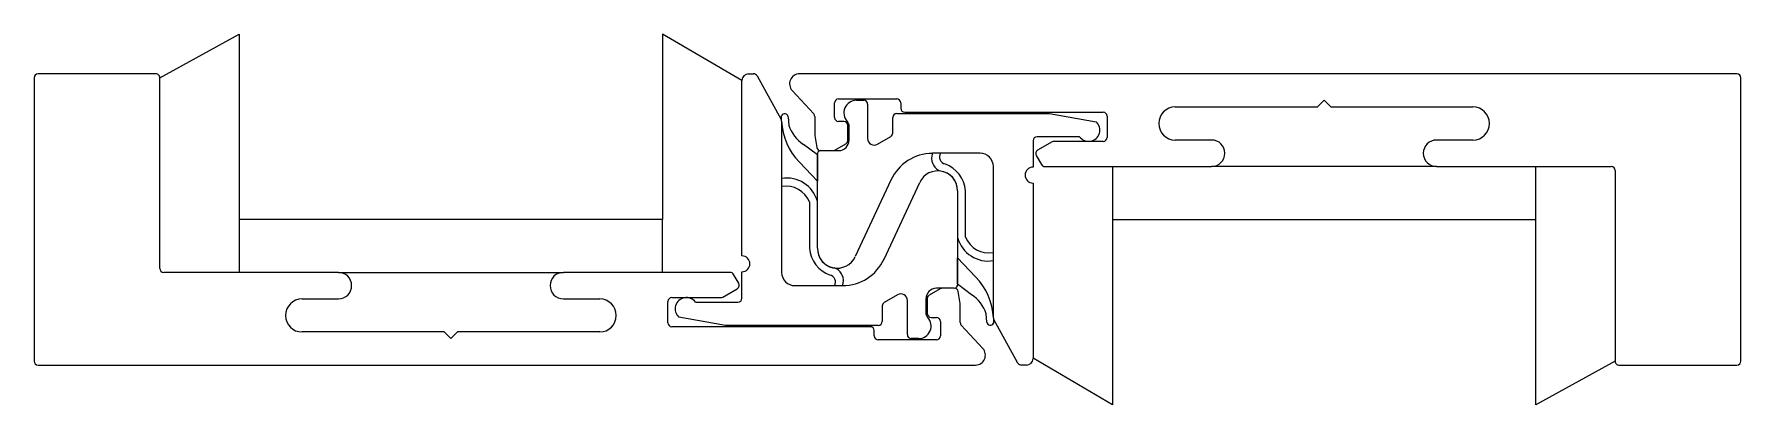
# Model space of a CAD drawing. Extents: x 2 to 131, y 0 to 28.
import ezdxf

# ---------------------------------------------------------------- set-up
doc = ezdxf.new("R2010")
doc.units = 0
doc.header["$MEASUREMENT"] = 0
doc.layers.get('0').update_dxf_attribs({"linetype": 'CONTINUOUS'})

msp = doc.modelspace()

# ---------------------------------------------------------------- linework, layer by layer
at = {"color": 4}
for p, q in [((11.97, 24.45), (17.97, 27.75)), ((17.97, 27.75), (17.97, 13.75)), ((55.97, 24.25), (49.97, 27.75)), ((49.97, 27.75), (49.97, 13.75)), ((55.97, 24.45), (55.97, 24.45)), ((83.97, 17.75), (83.97, 13.75)), ((83.97, 17.75), (83.97, 17.75)), ((108.47, 17.75), (91.47, 17.75)), ((115.97, 13.75), (115.97, 17.75)), ((17.97, 13.75), (17.97, 9.75)), ((49.97, 13.75), (17.97, 13.75)), ((17.97, 13.75), (17.97, 13.75)), ((49.97, 9.75), (49.97, 13.75)), ((83.97, 13.75), (83.97, -0.26)), ((83.97, 13.75), (115.97, 13.75)), ((115.97, -0.26), (115.97, 13.75)), ((25.47, 9.75), (42.47, 9.75)), ((83.97, -0.26), (77.97, 3.26)), ((83.97, 3.04), (83.97, 3.05)), ((121.97, 3.05), (115.97, -0.26)), ((121.97, 3.04), (121.97, 3.05))]:
    msp.add_line(p, q, dxfattribs=at)
at = {"color": 1}
for p, q in [((11.67, 24.75), (2.77, 24.75)), ((131.17, 24.75), (60.32, 24.75)), ((2.47, 24.45), (2.47, 3.05)), ((11.97, 10.05), (11.97, 24.45)), ((59.77, 23.49), (61.39, 21.73)), ((131.47, 3.05), (131.47, 24.45)), ((62.97, 21.45), (62.97, 22.55)), ((63.27, 22.85), (67.67, 22.85)), ((67.97, 22.55), (67.97, 22.15)), ((88.72, 22.25), (99.47, 22.25)), ((99.47, 22.25), (99.97, 22.75)), ((99.97, 22.75), (100.47, 22.25)), ((100.47, 22.25), (111.22, 22.25)), ((61.47, 21.53), (61.47, 20.08)), ((63.67, 21.15), (63.27, 21.15)), ((63.97, 19.72), (63.97, 20.85)), ((68.27, 21.85), (83.27, 21.85)), ((83.57, 21.55), (83.57, 19.95)), ((61.47, 20.08), (61.63, 19.19)), ((62.99, 18.99), (63.82, 19.46)), ((79.41, 19.61), (78.32, 18.98)), ((83.27, 19.65), (79.56, 19.65)), ((91.47, 19.75), (88.72, 19.75)), ((111.22, 19.75), (108.47, 19.75)), ((61.92, 18.95), (62.84, 18.95)), ((78.21, 18.57), (78.6, 17.9)), ((78.86, 17.75), (91.47, 17.75)), ((108.47, 17.75), (121.67, 17.75)), ((121.97, 17.45), (121.97, 3.04)), ((25.47, 9.75), (12.27, 9.75)), ((55.08, 9.75), (42.47, 9.75)), ((55.73, 8.93), (55.34, 9.6)), ((22.72, 7.75), (25.47, 7.75)), ((42.47, 7.75), (45.22, 7.75)), ((50.67, 7.85), (54.38, 7.85)), ((54.53, 7.89), (55.62, 8.52)), ((69.97, 7.77), (69.97, 6.65)), ((70.95, 8.51), (70.12, 8.03)), ((72.02, 8.55), (71.1, 8.55)), ((72.47, 7.41), (72.31, 8.3)), ((50.37, 5.95), (50.37, 7.55)), ((72.47, 5.96), (72.47, 7.41)), ((33.47, 5.25), (22.72, 5.25)), ((33.97, 4.75), (33.47, 5.25)), ((34.47, 5.25), (33.97, 4.75)), ((45.22, 5.25), (34.47, 5.25)), ((65.67, 5.65), (50.67, 5.65)), ((65.97, 4.95), (65.97, 5.35)), ((70.27, 6.35), (70.67, 6.35)), ((70.97, 6.05), (70.97, 4.95)), ((74.17, 4.01), (72.55, 5.76)), ((70.67, 4.65), (66.27, 4.65)), ((2.77, 2.75), (73.62, 2.75)), ((122.27, 2.75), (131.17, 2.75))]:
    msp.add_line(p, q, dxfattribs=at)
at = {"color": 2}
for p, q in [((56.47, 24.75), (56.85, 24.75)), ((57.12, 24.59), (58.93, 21.31)), ((55.97, 11), (55.97, 24.25)), ((64.62, 22.75), (65.17, 22.75)), ((65.47, 22.45), (65.47, 19.87)), ((58.97, 21.17), (58.97, 21.58)), ((58.97, 21.58), (58.97, 21.58)), ((58.97, 21.17), (58.97, 9.75)), ((59.46, 21.51), (59.52, 20.86)), ((64.07, 19.75), (64.07, 20.8)), ((67.37, 20.28), (67.37, 21.45)), ((67.67, 21.75), (79.22, 21.75)), ((79.22, 21.75), (82.74, 21.13)), ((79.22, 21.75), (79.22, 21.75)), ((60.63, 19.43), (61.67, 18.65)), ((66.22, 19.44), (67.22, 20.02)), ((77.97, 19.7), (77.97, 17.7)), ((81.48, 20), (78.27, 20)), ((61.67, 16.65), (60.32, 18.07)), ((61.67, 18.65), (61.67, 16.65)), ((61.67, 11.57), (61.67, 18.65)), ((61.92, 18.95), (63.27, 18.95)), ((70.97, 18.75), (70.37, 18.75)), ((70.37, 18.75), (70.37, 18.75)), ((73.97, 18.75), (70.37, 18.75)), ((58.97, 16.85), (58.97, 16.25)), ((74.97, 6.32), (74.97, 17.75)), ((61.67, 16.65), (61.67, 16.65)), ((67.23, 16.73), (64.53, 10.94)), ((66.71, 10.76), (69.41, 16.55)), ((72.27, 15.92), (72.27, 12.38)), ((72.27, 15.92), (72.27, 8.85)), ((72.87, 12.42), (72.87, 15.92)), ((77.96, 16.5), (77.97, 16.5)), ((77.97, 16.5), (77.97, 3.25)), ((61.07, 15.07), (61.07, 11.57)), ((61.67, 11.57), (61.67, 15.11)), ((55.98, 11), (55.97, 11)), ((72.27, 10.85), (73.62, 9.42)), ((72.27, 8.85), (72.27, 10.85)), ((72.27, 10.85), (72.27, 10.85)), ((74.97, 10.65), (74.97, 11.25)), ((55.97, 7.8), (55.97, 9.8)), ((59.97, 8.75), (63.57, 8.75)), ((62.97, 8.75), (63.57, 8.75)), ((63.57, 8.75), (63.57, 8.75)), ((67.72, 8.05), (66.72, 7.48)), ((69.87, 7.75), (69.87, 6.7)), ((72.02, 8.55), (70.67, 8.55)), ((73.31, 8.06), (72.27, 8.85)), ((52.46, 7.5), (55.67, 7.5)), ((66.57, 7.22), (66.57, 6.05)), ((68.47, 5.05), (68.47, 7.62)), ((74.48, 5.98), (74.42, 6.63)), ((54.72, 5.75), (51.2, 6.37)), ((66.27, 5.75), (54.72, 5.75)), ((54.72, 5.75), (54.72, 5.75)), ((74.97, 6.32), (74.97, 5.91)), ((74.97, 5.91), (74.97, 5.91)), ((76.82, 2.9), (75.01, 6.18)), ((69.32, 4.75), (68.77, 4.75)), ((77.47, 2.75), (77.09, 2.75))]:
    msp.add_line(p, q, dxfattribs=at)
at = {"color": 1}
for centre, radius, start, end in [((2.77, 24.45), 0.3, 90, 180), ((11.67, 24.45), 0.298, 0, 90.3366), ((60.32, 24), 0.75, 90, 222.7871), ((131.17, 24.45), 0.3, 360, 90), ((63.27, 22.55), 0.3, 90, 180), ((67.67, 22.55), 0.3, 0, 90), ((68.27, 22.15), 0.3, 180, 270), ((88.72, 21), 1.25, 90, 270), ((111.22, 21), 1.25, 270, 90), ((61.17, 21.53), 0.3, 0, 42.7871), ((63.27, 21.45), 0.3, 180, 270), ((63.67, 20.85), 0.3, 360, 90), ((83.27, 21.55), 0.3, 0, 90), ((63.67, 19.72), 0.3, 300, 0), ((79.56, 19.35), 0.3, 90, 120), ((83.27, 19.95), 0.3, 270, 0), ((91.47, 18.75), 1, 270, 90), ((108.47, 18.75), 1, 90, 270), ((61.92, 19.25), 0.3, 190, 270), ((62.84, 19.25), 0.3, 270, 300), ((78.47, 18.72), 0.3, 120, 209.8971), ((78.86, 18.05), 0.3, 209.8971, 270), ((121.67, 17.45), 0.3, 360, 90), ((12.27, 10.05), 0.3, 180, 270), ((25.47, 8.75), 1, 270, 90), ((42.47, 8.75), 1, 90, 270), ((55.08, 9.45), 0.3, 29.8971, 90), ((22.72, 6.5), 1.25, 90, 270), ((45.22, 6.5), 1.25, 270, 90), ((50.67, 7.55), 0.3, 90, 180), ((54.38, 8.15), 0.3, 270, 300), ((55.47, 8.78), 0.3, 300, 29.8971), ((70.27, 7.77), 0.3, 120, 180), ((71.1, 8.25), 0.3, 90, 120), ((72.02, 8.25), 0.3, 10, 90), ((70.27, 6.65), 0.3, 180, 270), ((50.67, 5.95), 0.3, 180, 270), ((65.67, 5.35), 0.3, 0, 90), ((70.67, 6.05), 0.3, 0, 90), ((72.77, 5.96), 0.3, 180, 222.7871), ((66.27, 4.95), 0.3, 180, 270), ((70.67, 4.95), 0.3, 270, 0), ((73.62, 3.5), 0.75, 270, 42.7871), ((2.77, 3.05), 0.3, 180, 270), ((122.27, 3.04), 0.298, 180, 270.3366), ((131.17, 3.05), 0.3, 270, 0)]:
    msp.add_arc(centre, radius, start, end, dxfattribs=at)
at = {"color": 2}
for centre, radius, start, end in [((56.47, 24.25), 0.5, 90, 180), ((56.85, 24.45), 0.3, 29, 90), ((64.62, 21.8), 0.95, 156.8014, 223.6028), ((64.62, 21.8), 0.95, 90, 156.8014), ((65.17, 22.45), 0.3, 360, 90), ((58.67, 21.17), 0.3, 0, 29), ((59.21, 21.49), 0.253, 5.4397, 158.1561), ((63.72, 21.4), 4.76, 182.7955, 224.3467), ((62.07, 21.69), 2.69, 197.9976, 237.3697), ((63.57, 20.8), 0.5, 360, 43.6028), ((67.67, 21.45), 0.3, 90, 180), ((82.17, 20.5), 0.85, 216.0319, 47.7347), ((63.27, 19.75), 0.8, 270, 360), ((65.97, 19.87), 0.5, 180, 300), ((67.07, 20.28), 0.3, 300, 0), ((78.27, 19.7), 0.3, 90, 180), ((61.97, 18.65), 0.305, 100.0109, 180), ((70.37, 15.29), 3.45, 90.002, 155.4327), ((71.32, 18.37), 1.02, 158.2639, 249.9713), ((71.44, 18.47), 0.542, 149.4975, 256.8149), ((73.97, 17.75), 1, 0, 90), ((59.36, 14.49), 2.39, 15.0213, 99.4842), ((70.77, 15.92), 1.5, 0, 155), ((70.77, 15.92), 1.5, 0, 82.334), ((70.5, 15.71), 2.38, 5.085, 70.0434), ((77.97, 17.1), 0.6, 89.6557, 269.6557), ((59.29, 14.34), 1.93, 22.2014, 99.4199), ((74.58, 13), 2.39, 195.0213, 279.4842), ((74.65, 13.15), 1.93, 202.2014, 279.4199), ((55.97, 10.4), 0.6, 269.6557, 89.6557), ((63.44, 11.78), 2.38, 185.085, 250.0434), ((63.17, 11.57), 1.5, 180, 262.334), ((63.17, 11.57), 1.5, 180, 335), ((63.57, 12.2), 3.45, 270.002, 335.4327), ((59.97, 9.75), 1, 180, 270), ((62.5, 9.02), 0.542, 329.4975, 76.8149), ((62.62, 9.13), 1.02, 338.2639, 69.9713), ((70.22, 6.09), 4.76, 2.7955, 44.3467), ((51.77, 7), 0.85, 36.0319, 227.7347), ((55.67, 7.8), 0.3, 270, 0), ((67.97, 7.62), 0.5, 360, 120), ((70.67, 7.75), 0.8, 90, 180), ((71.97, 8.85), 0.305, 280.0109, 0), ((71.87, 5.8), 2.69, 17.9976, 57.3697), ((66.87, 7.22), 0.3, 120, 180), ((70.37, 6.7), 0.5, 180, 223.6028), ((66.27, 6.05), 0.3, 270, 360), ((69.32, 5.7), 0.95, 270, 336.8014), ((69.32, 5.7), 0.95, 336.8014, 43.6028), ((74.74, 6.01), 0.253, 185.4397, 338.1561), ((75.27, 6.32), 0.3, 180, 209), ((68.77, 5.05), 0.3, 180, 270), ((77.09, 3.05), 0.3, 209, 270), ((77.47, 3.25), 0.5, 270, 0)]:
    msp.add_arc(centre, radius, start, end, dxfattribs=at)

doc.saveas('drawing.dxf')
